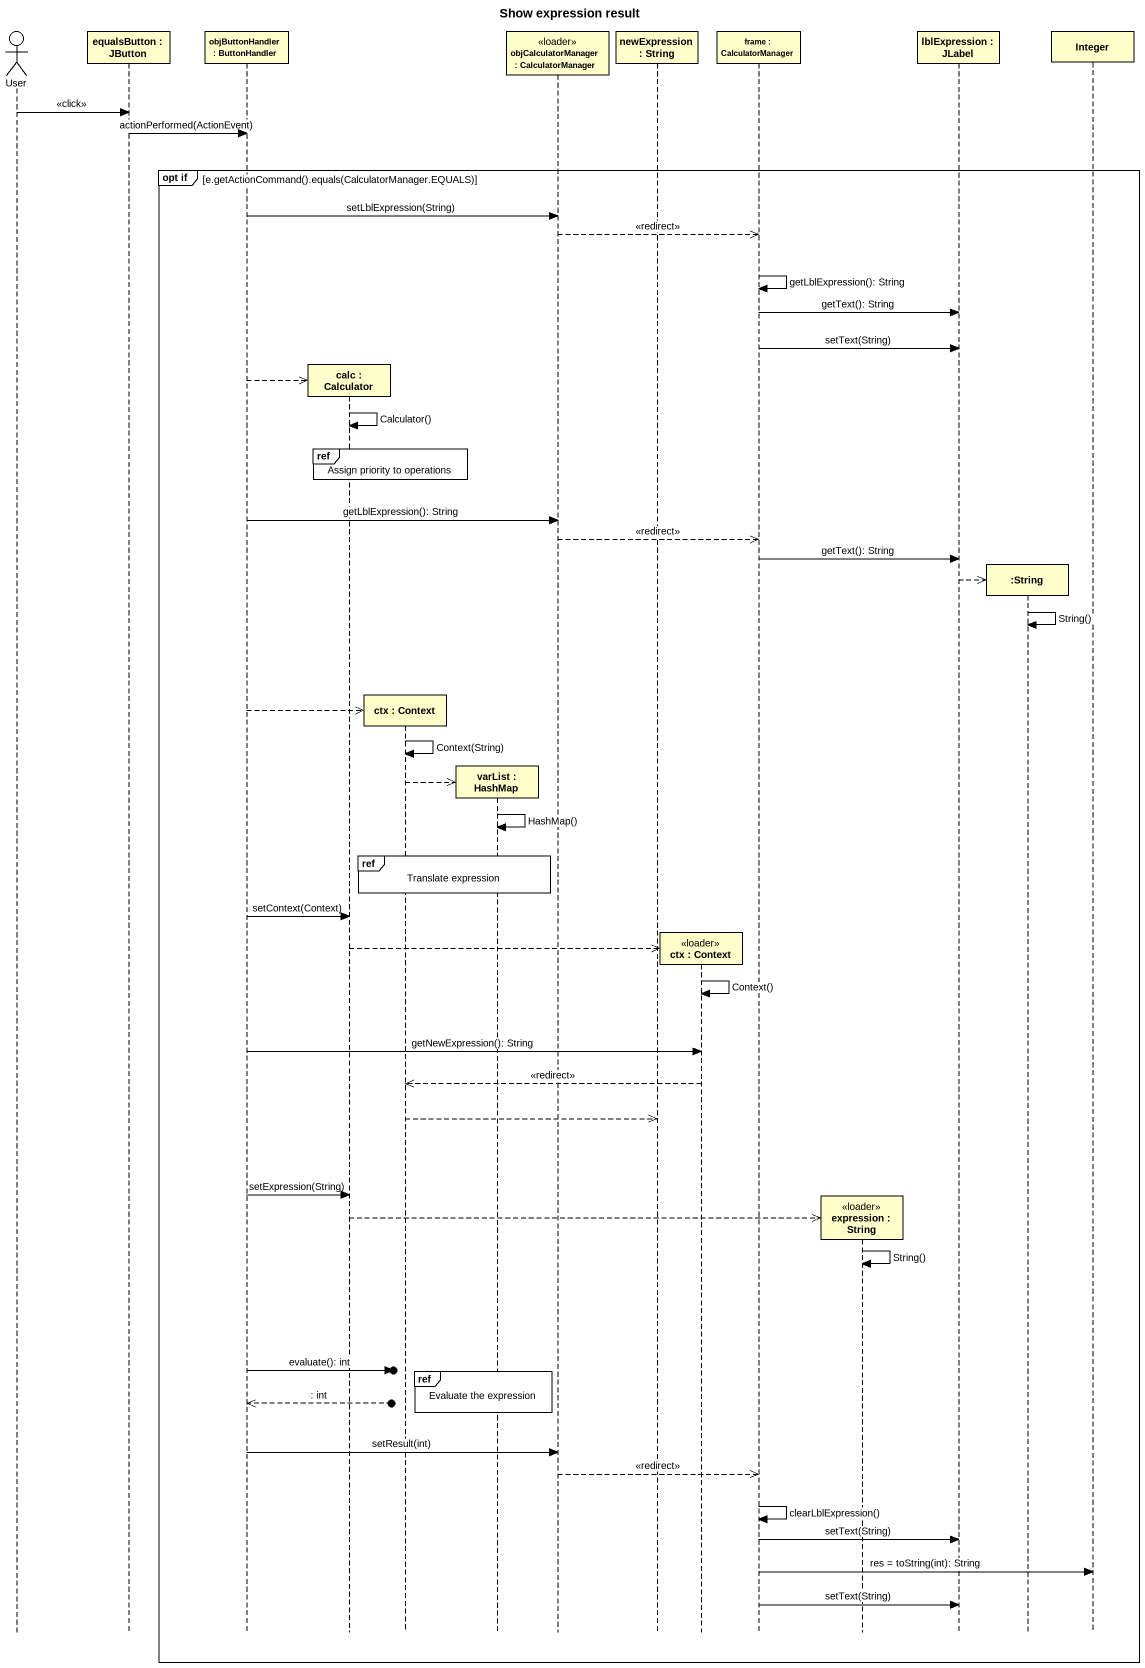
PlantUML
@startuml
title Show expression result
hide footbox
actor User
participant "equalsButton : JButton" as equalsButton
participant "objButtonHandler : ButtonHandler" as objButtonHandler
participant "calc : Calculator" as calc
participant "ctx : Context" as ctx
participant "varList : HashMap" as varList
participant "objCalculatorManager : CalculatorManager" as objCalculatorManager <<loader>>
participant "newExpression : String" as newExpression
participant "ctx : Context" as ctx_2 <<loader>>
participant "frame : CalculatorManager" as frame_
participant "expression : String" as expression <<loader>>
participant "lblExpression : JLabel" as lblExpression
participant ":String" as String
participant Integer

User -> equalsButton : <<click>>
equalsButton -> objButtonHandler : actionPerformed(ActionEvent)
group opt if [e.getActionCommand().equals(CalculatorManager.EQUALS)]
  objButtonHandler -> objCalculatorManager : setLblExpression(String)
  objCalculatorManager -->> frame_ : <<redirect>>
  frame_ -> frame_ : getLblExpression(): String
  frame_ -> lblExpression : getText(): String
  frame_ -> lblExpression : setText(String)
  objButtonHandler -->> calc **
  calc -> calc : Calculator()
  ref over calc, ctx : Assign priority to operations
  objButtonHandler -> objCalculatorManager : getLblExpression(): String
  objCalculatorManager -->> frame_ : <<redirect>>
  frame_ -> lblExpression : getText(): String
  lblExpression -->> String **
  String -> String : String()
  objButtonHandler -->> ctx **
  ctx -> ctx : Context(String)
  ctx -->> varList **
  varList -> varList : HashMap()
  ref over ctx, varList : Translate expression
  objButtonHandler -> calc : setContext(Context)
  calc -->> ctx_2 **
  ctx_2 -> ctx_2 : Context()
  objButtonHandler -> ctx_2 : getNewExpression(): String
  ctx_2 -->> ctx : <<redirect>>
  ctx -->> newExpression
  objButtonHandler -> calc : setExpression(String)
  calc -->> expression **
  expression -> expression : String()
  objButtonHandler ->o] : evaluate(): int
  ref over varList : Evaluate the expression
  objButtonHandler <<--o] : : int
  objButtonHandler -> objCalculatorManager : setResult(int)
  objCalculatorManager -->> frame_ : <<redirect>>
  frame_ -> frame_ : clearLblExpression()
  frame_ -> lblExpression : setText(String)
  frame_ -> Integer : res = toString(int): String
  frame_ -> lblExpression : setText(String)
end
@enduml
